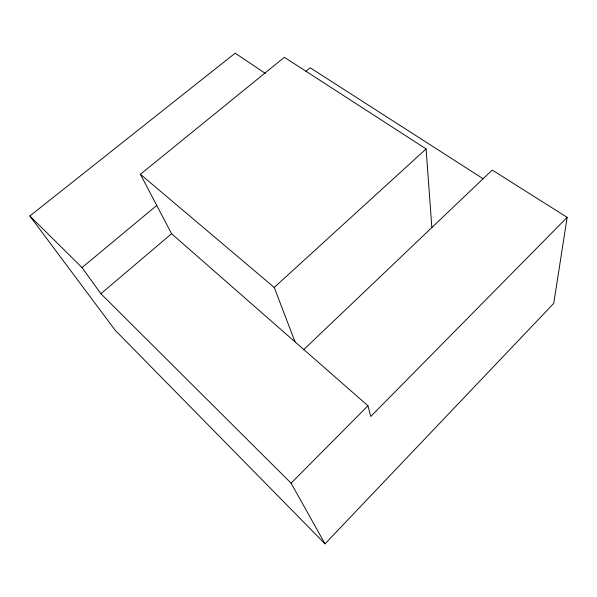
<?xml version="1.0" encoding="UTF-8"?>
<svg xmlns="http://www.w3.org/2000/svg" width="597" height="597" viewBox="0 0 597 597"><rect width="100%" height="100%" fill="white"/><g stroke="black" fill="none" stroke-linecap="round" stroke-linejoin="round"><path stroke-width="0.9" d="M303.582 349.752L492.226 170.048L567.15 217.338L553.762 303.358L325.007 543.83L115.296 330.387L29.85 215.972L235.173 53.17L265.322 73.394M567.15 217.338L370.759 416.475L367.946 405.759L171.578 233.718L140.399 174.272L284.381 57.305L426.094 148.937L431.855 227.554M325.007 543.83L291.105 483.182L367.946 405.759M295.052 341.894L274.232 287.448L426.094 148.937M29.85 215.972L82.028 267.568L100.893 293.709L171.578 233.718M82.028 267.568L156.75 205.45M305.88 71.327L310.171 67.774L483.227 178.794M140.399 174.272L274.232 287.448M100.893 293.709L291.105 483.182"/></g></svg>
